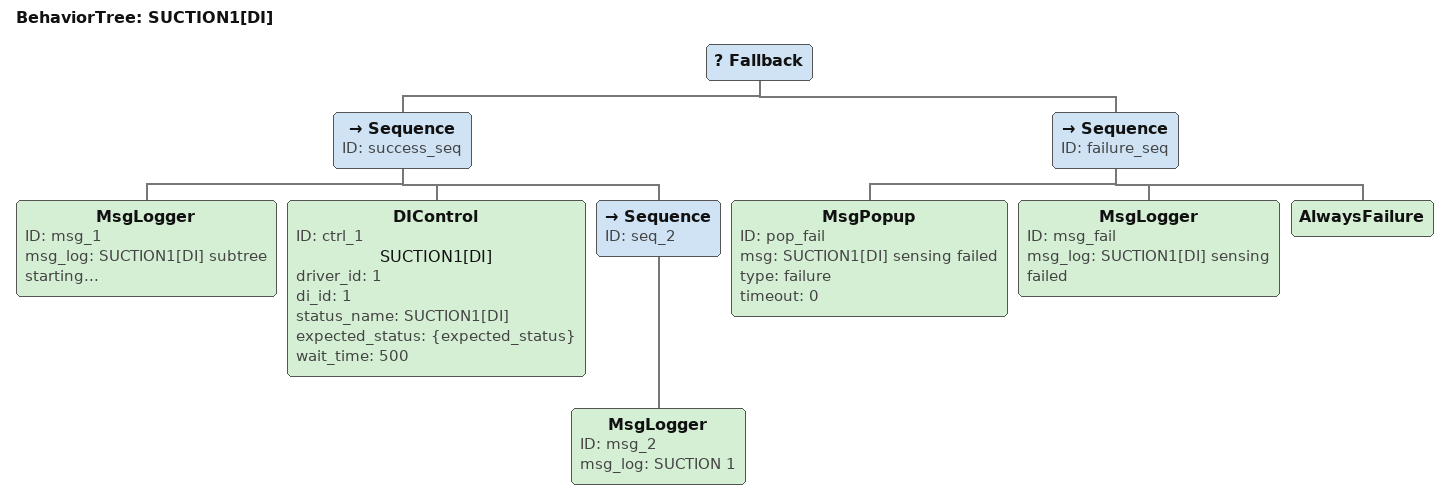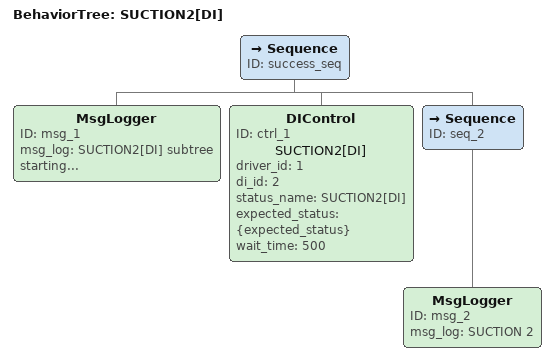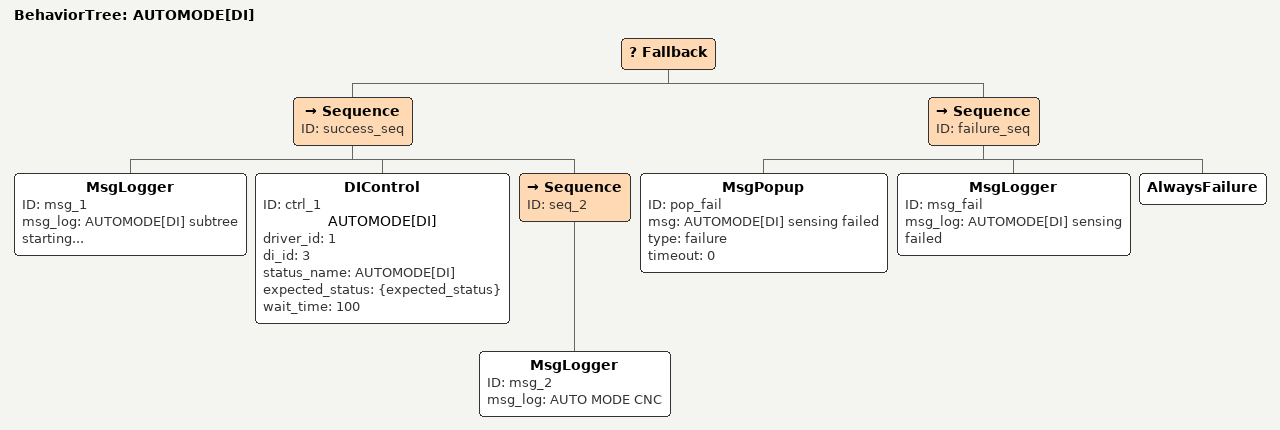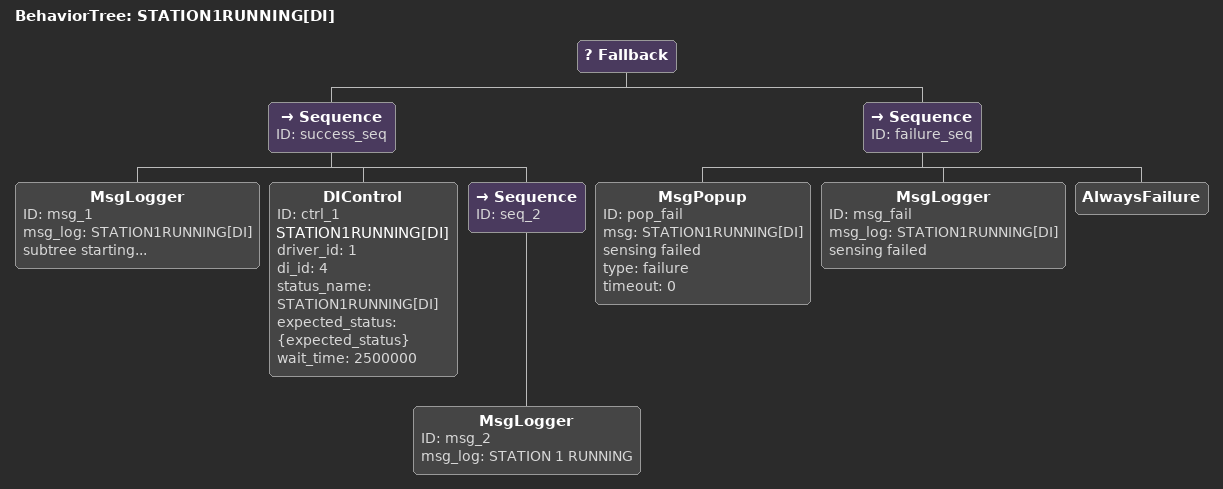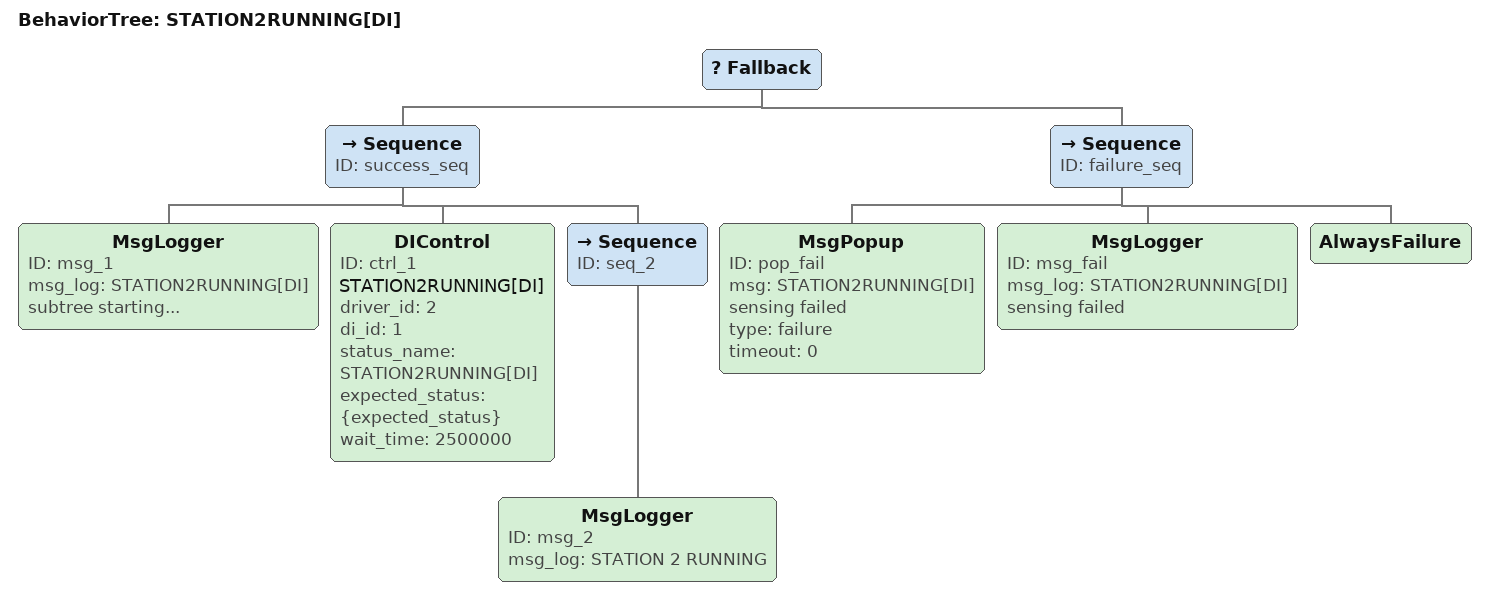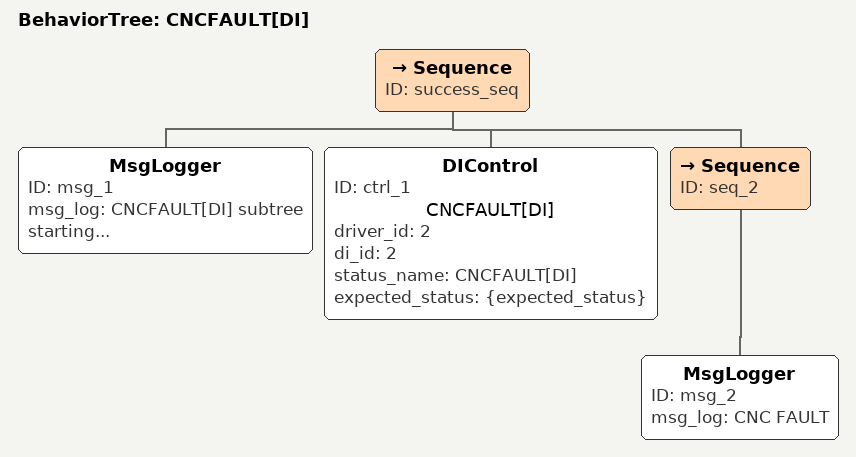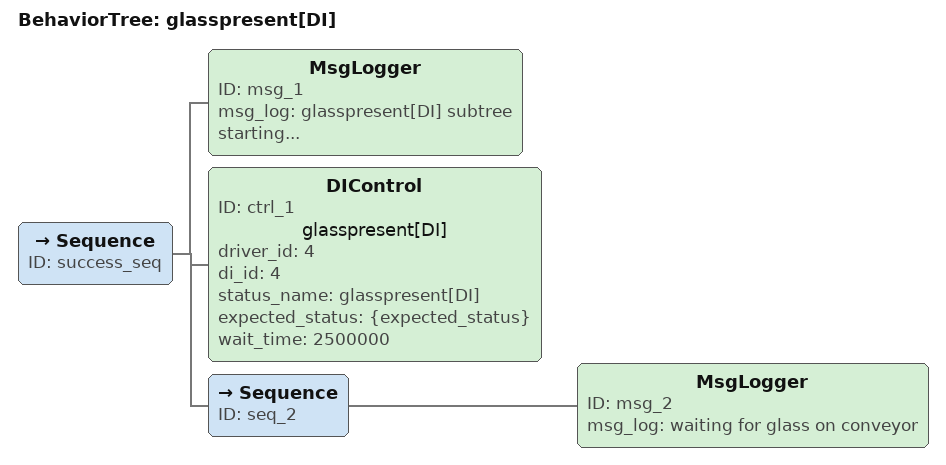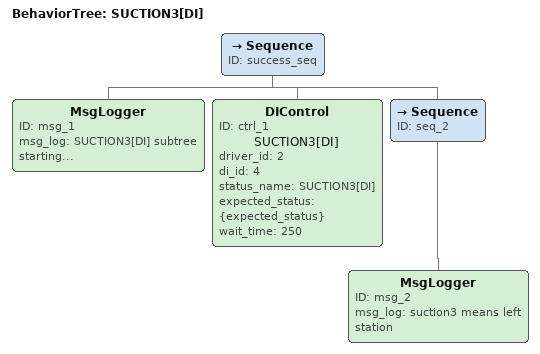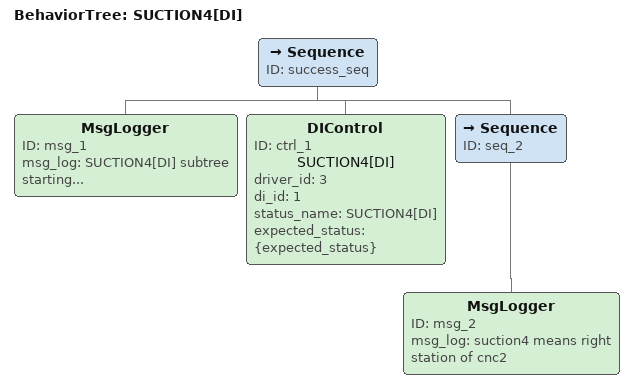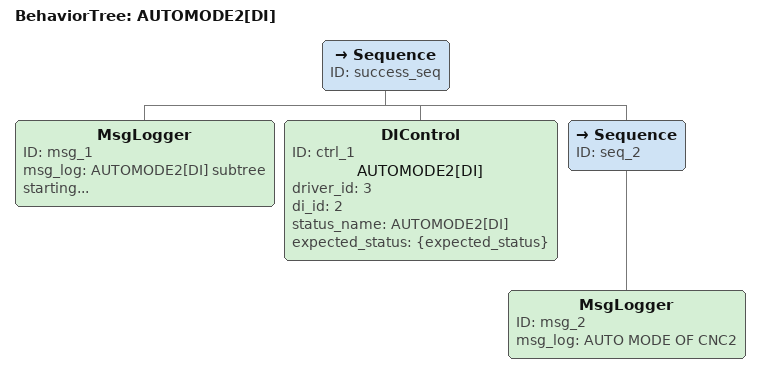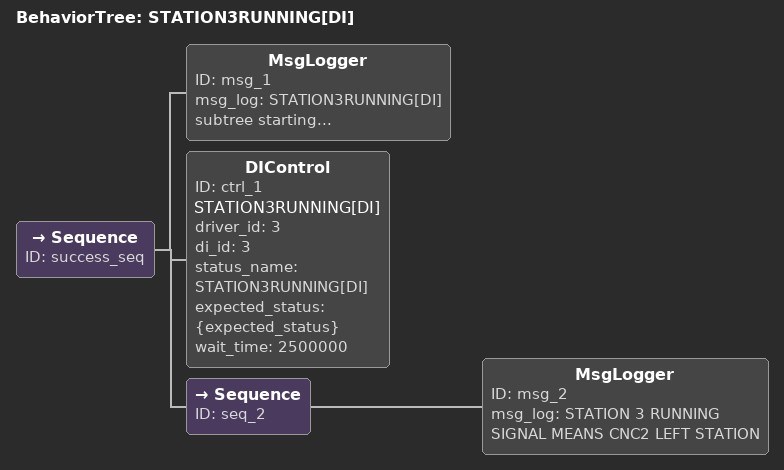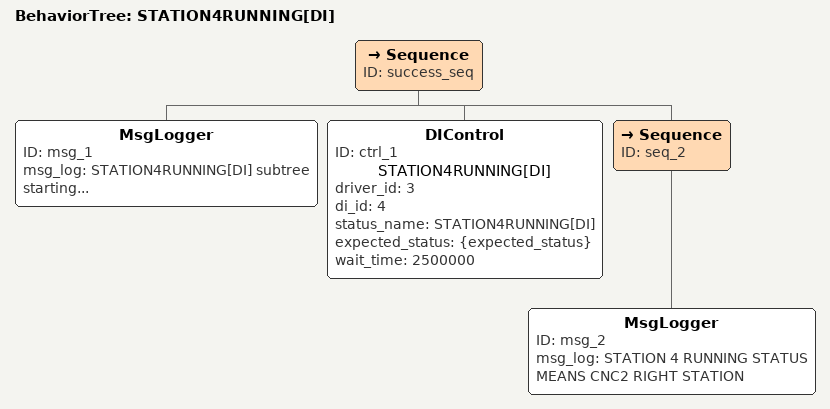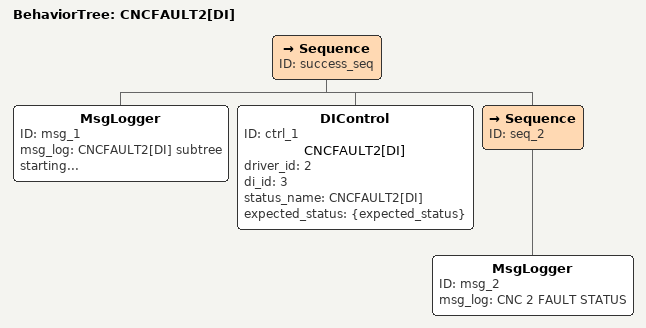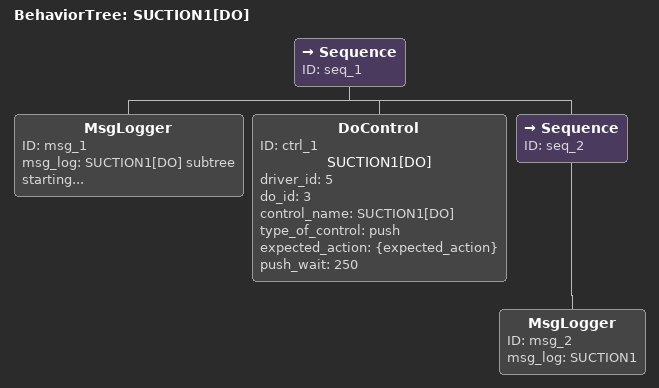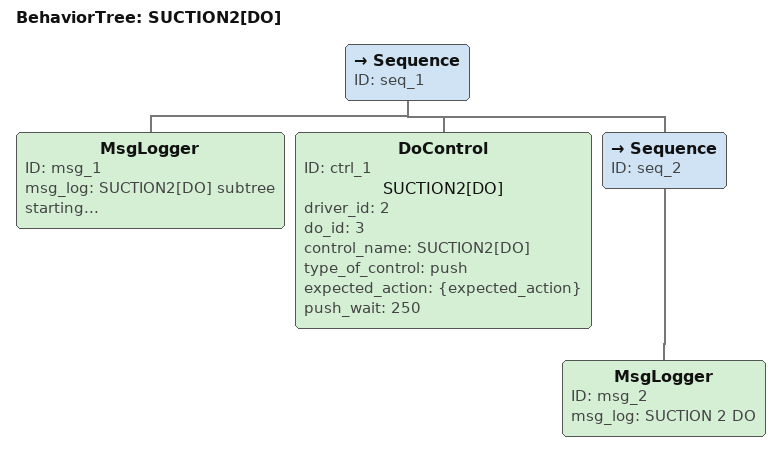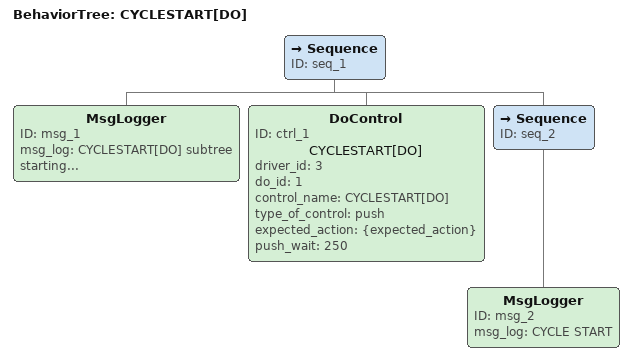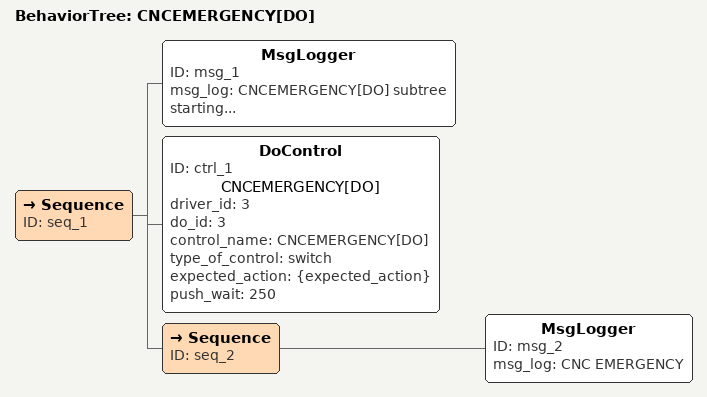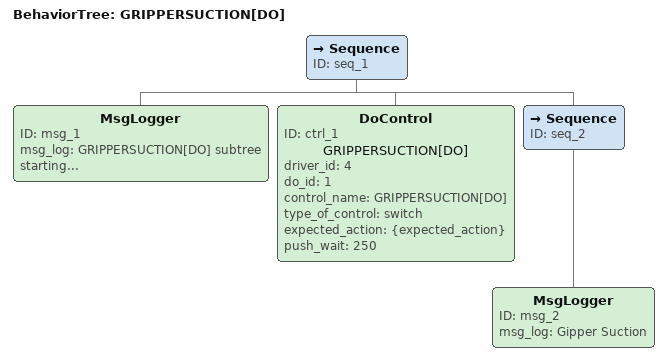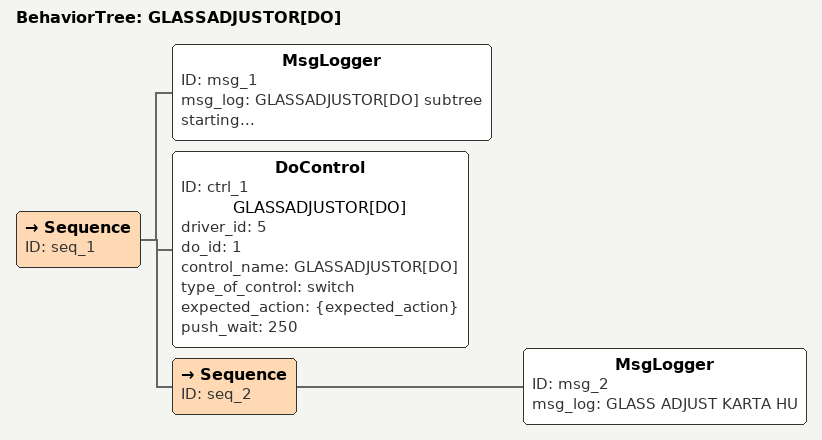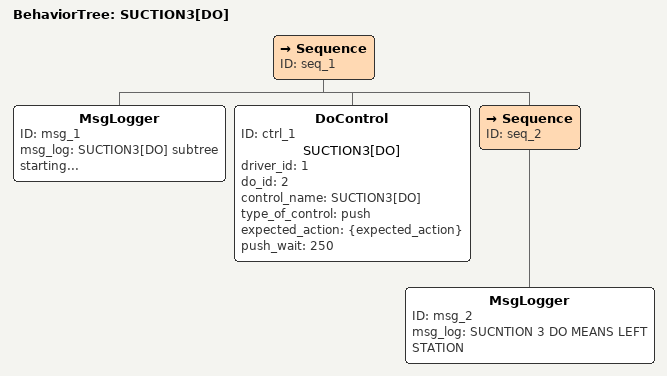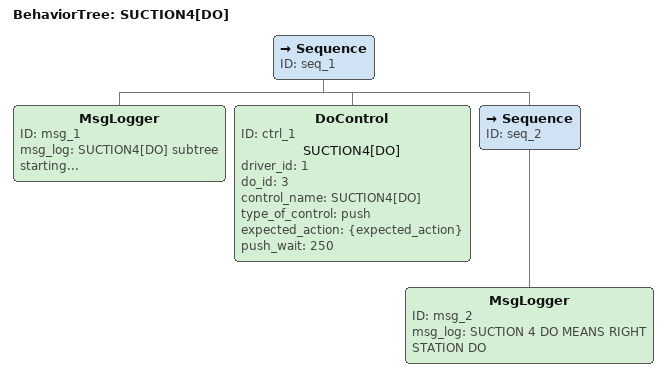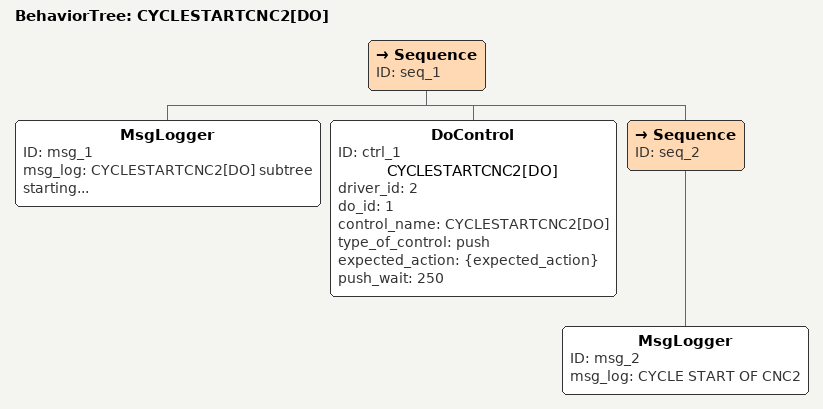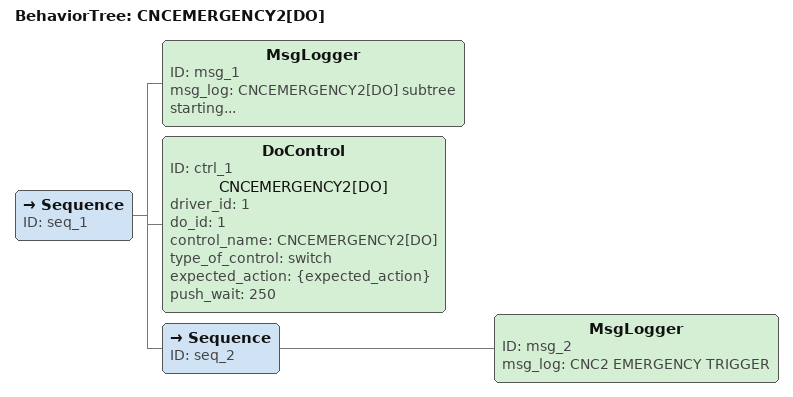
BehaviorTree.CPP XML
<?xml version="1.0" encoding="UTF-8" standalone="yes"?>
<root BTCPP_format="4">
  <BehaviorTree ID="SUCTION1[DI]">
    <Fallback>
      <Sequence ID="success_seq">
        <MsgLogger ID="msg_1" msg_log="SUCTION1[DI] subtree starting..."/>
        <DIControl ID="ctrl_1" name="SUCTION1[DI]" driver_id="1" di_id="1" status_name="SUCTION1[DI]" expected_status="{expected_status}" wait_time="500"/>
        <Sequence ID="seq_2">
          <MsgLogger ID="msg_2" msg_log="SUCTION 1"/>
        </Sequence>
      </Sequence>
      <Sequence ID="failure_seq">
        <MsgPopup ID="pop_fail" msg="SUCTION1[DI] sensing failed" type="failure" timeout="0"/>
        <MsgLogger ID="msg_fail" msg_log="SUCTION1[DI] sensing failed"/>
        <AlwaysFailure/>
      </Sequence>
    </Fallback>
  </BehaviorTree>
  <BehaviorTree ID="SUCTION2[DI]">
    <Sequence ID="success_seq">
      <MsgLogger ID="msg_1" msg_log="SUCTION2[DI] subtree starting..."/>
      <DIControl ID="ctrl_1" name="SUCTION2[DI]" driver_id="1" di_id="2" status_name="SUCTION2[DI]" expected_status="{expected_status}" wait_time="500"/>
      <Sequence ID="seq_2">
        <MsgLogger ID="msg_2" msg_log="SUCTION 2"/>
      </Sequence>
    </Sequence>
  </BehaviorTree>
  <BehaviorTree ID="AUTOMODE[DI]">
    <Fallback>
      <Sequence ID="success_seq">
        <MsgLogger ID="msg_1" msg_log="AUTOMODE[DI] subtree starting..."/>
        <DIControl ID="ctrl_1" name="AUTOMODE[DI]" driver_id="1" di_id="3" status_name="AUTOMODE[DI]" expected_status="{expected_status}" wait_time="100"/>
        <Sequence ID="seq_2">
          <MsgLogger ID="msg_2" msg_log="AUTO MODE CNC"/>
        </Sequence>
      </Sequence>
      <Sequence ID="failure_seq">
        <MsgPopup ID="pop_fail" msg="AUTOMODE[DI] sensing failed" type="failure" timeout="0"/>
        <MsgLogger ID="msg_fail" msg_log="AUTOMODE[DI] sensing failed"/>
        <AlwaysFailure/>
      </Sequence>
    </Fallback>
  </BehaviorTree>
  <BehaviorTree ID="STATION1RUNNING[DI]">
    <Fallback>
      <Sequence ID="success_seq">
        <MsgLogger ID="msg_1" msg_log="STATION1RUNNING[DI] subtree starting..."/>
        <DIControl ID="ctrl_1" name="STATION1RUNNING[DI]" driver_id="1" di_id="4" status_name="STATION1RUNNING[DI]" expected_status="{expected_status}" wait_time="2500000"/>
        <Sequence ID="seq_2">
          <MsgLogger ID="msg_2" msg_log="STATION 1 RUNNING"/>
        </Sequence>
      </Sequence>
      <Sequence ID="failure_seq">
        <MsgPopup ID="pop_fail" msg="STATION1RUNNING[DI] sensing failed" type="failure" timeout="0"/>
        <MsgLogger ID="msg_fail" msg_log="STATION1RUNNING[DI] sensing failed"/>
        <AlwaysFailure/>
      </Sequence>
    </Fallback>
  </BehaviorTree>
  <BehaviorTree ID="STATION2RUNNING[DI]">
    <Fallback>
      <Sequence ID="success_seq">
        <MsgLogger ID="msg_1" msg_log="STATION2RUNNING[DI] subtree starting..."/>
        <DIControl ID="ctrl_1" name="STATION2RUNNING[DI]" driver_id="2" di_id="1" status_name="STATION2RUNNING[DI]" expected_status="{expected_status}" wait_time="2500000"/>
        <Sequence ID="seq_2">
          <MsgLogger ID="msg_2" msg_log="STATION 2 RUNNING"/>
        </Sequence>
      </Sequence>
      <Sequence ID="failure_seq">
        <MsgPopup ID="pop_fail" msg="STATION2RUNNING[DI] sensing failed" type="failure" timeout="0"/>
        <MsgLogger ID="msg_fail" msg_log="STATION2RUNNING[DI] sensing failed"/>
        <AlwaysFailure/>
      </Sequence>
    </Fallback>
  </BehaviorTree>
  <BehaviorTree ID="CNCFAULT[DI]">
    <Sequence ID="success_seq">
      <MsgLogger ID="msg_1" msg_log="CNCFAULT[DI] subtree starting..."/>
      <DIControl ID="ctrl_1" name="CNCFAULT[DI]" driver_id="2" di_id="2" status_name="CNCFAULT[DI]" expected_status="{expected_status}"/>
      <Sequence ID="seq_2">
        <MsgLogger ID="msg_2" msg_log="CNC FAULT"/>
      </Sequence>
    </Sequence>
  </BehaviorTree>
  <BehaviorTree ID="glasspresent[DI]">
    <Sequence ID="success_seq">
      <MsgLogger ID="msg_1" msg_log="glasspresent[DI] subtree starting..."/>
      <DIControl ID="ctrl_1" name="glasspresent[DI]" driver_id="4" di_id="4" status_name="glasspresent[DI]" expected_status="{expected_status}" wait_time="2500000"/>
      <Sequence ID="seq_2">
        <MsgLogger ID="msg_2" msg_log="waiting for glass on conveyor"/>
      </Sequence>
    </Sequence>
  </BehaviorTree>
  <BehaviorTree ID="SUCTION3[DI]">
    <Sequence ID="success_seq">
      <MsgLogger ID="msg_1" msg_log="SUCTION3[DI] subtree starting..."/>
      <DIControl ID="ctrl_1" name="SUCTION3[DI]" driver_id="2" di_id="4" status_name="SUCTION3[DI]" expected_status="{expected_status}" wait_time="250"/>
      <Sequence ID="seq_2">
        <MsgLogger ID="msg_2" msg_log="suction3 means left station"/>
      </Sequence>
    </Sequence>
  </BehaviorTree>
  <BehaviorTree ID="SUCTION4[DI]">
    <Sequence ID="success_seq">
      <MsgLogger ID="msg_1" msg_log="SUCTION4[DI] subtree starting..."/>
      <DIControl ID="ctrl_1" name="SUCTION4[DI]" driver_id="3" di_id="1" status_name="SUCTION4[DI]" expected_status="{expected_status}"/>
      <Sequence ID="seq_2">
        <MsgLogger ID="msg_2" msg_log="suction4 means right station of cnc2"/>
      </Sequence>
    </Sequence>
  </BehaviorTree>
  <BehaviorTree ID="AUTOMODE2[DI]">
    <Sequence ID="success_seq">
      <MsgLogger ID="msg_1" msg_log="AUTOMODE2[DI] subtree starting..."/>
      <DIControl ID="ctrl_1" name="AUTOMODE2[DI]" driver_id="3" di_id="2" status_name="AUTOMODE2[DI]" expected_status="{expected_status}"/>
      <Sequence ID="seq_2">
        <MsgLogger ID="msg_2" msg_log="AUTO MODE OF CNC2"/>
      </Sequence>
    </Sequence>
  </BehaviorTree>
  <BehaviorTree ID="STATION3RUNNING[DI]">
    <Sequence ID="success_seq">
      <MsgLogger ID="msg_1" msg_log="STATION3RUNNING[DI] subtree starting..."/>
      <DIControl ID="ctrl_1" name="STATION3RUNNING[DI]" driver_id="3" di_id="3" status_name="STATION3RUNNING[DI]" expected_status="{expected_status}" wait_time="2500000"/>
      <Sequence ID="seq_2">
        <MsgLogger ID="msg_2" msg_log="STATION 3 RUNNING SIGNAL MEANS CNC2 LEFT STATION"/>
      </Sequence>
    </Sequence>
  </BehaviorTree>
  <BehaviorTree ID="STATION4RUNNING[DI]">
    <Sequence ID="success_seq">
      <MsgLogger ID="msg_1" msg_log="STATION4RUNNING[DI] subtree starting..."/>
      <DIControl ID="ctrl_1" name="STATION4RUNNING[DI]" driver_id="3" di_id="4" status_name="STATION4RUNNING[DI]" expected_status="{expected_status}" wait_time="2500000"/>
      <Sequence ID="seq_2">
        <MsgLogger ID="msg_2" msg_log="STATION 4 RUNNING STATUS MEANS CNC2 RIGHT STATION"/>
      </Sequence>
    </Sequence>
  </BehaviorTree>
  <BehaviorTree ID="CNCFAULT2[DI]">
    <Sequence ID="success_seq">
      <MsgLogger ID="msg_1" msg_log="CNCFAULT2[DI] subtree starting..."/>
      <DIControl ID="ctrl_1" name="CNCFAULT2[DI]" driver_id="2" di_id="3" status_name="CNCFAULT2[DI]" expected_status="{expected_status}"/>
      <Sequence ID="seq_2">
        <MsgLogger ID="msg_2" msg_log="CNC 2 FAULT STATUS"/>
      </Sequence>
    </Sequence>
  </BehaviorTree>
  <BehaviorTree ID="SUCTION1[DO]">
    <Sequence ID="seq_1">
      <MsgLogger ID="msg_1" msg_log="SUCTION1[DO] subtree starting..."/>
      <DoControl ID="ctrl_1" name="SUCTION1[DO]" driver_id="5" do_id="3" control_name="SUCTION1[DO]" type_of_control="push" expected_action="{expected_action}" push_wait="250"/>
      <Sequence ID="seq_2">
        <MsgLogger ID="msg_2" msg_log="SUCTION1"/>
      </Sequence>
    </Sequence>
  </BehaviorTree>
  <BehaviorTree ID="SUCTION2[DO]">
    <Sequence ID="seq_1">
      <MsgLogger ID="msg_1" msg_log="SUCTION2[DO] subtree starting..."/>
      <DoControl ID="ctrl_1" name="SUCTION2[DO]" driver_id="2" do_id="3" control_name="SUCTION2[DO]" type_of_control="push" expected_action="{expected_action}" push_wait="250"/>
      <Sequence ID="seq_2">
        <MsgLogger ID="msg_2" msg_log="SUCTION 2 DO"/>
      </Sequence>
    </Sequence>
  </BehaviorTree>
  <BehaviorTree ID="CYCLESTART[DO]">
    <Sequence ID="seq_1">
      <MsgLogger ID="msg_1" msg_log="CYCLESTART[DO] subtree starting..."/>
      <DoControl ID="ctrl_1" name="CYCLESTART[DO]" driver_id="3" do_id="1" control_name="CYCLESTART[DO]" type_of_control="push" expected_action="{expected_action}" push_wait="250"/>
      <Sequence ID="seq_2">
        <MsgLogger ID="msg_2" msg_log="CYCLE START"/>
      </Sequence>
    </Sequence>
  </BehaviorTree>
  <BehaviorTree ID="CNCEMERGENCY[DO]">
    <Sequence ID="seq_1">
      <MsgLogger ID="msg_1" msg_log="CNCEMERGENCY[DO] subtree starting..."/>
      <DoControl ID="ctrl_1" name="CNCEMERGENCY[DO]" driver_id="3" do_id="3" control_name="CNCEMERGENCY[DO]" type_of_control="switch" expected_action="{expected_action}" push_wait="250"/>
      <Sequence ID="seq_2">
        <MsgLogger ID="msg_2" msg_log="CNC EMERGENCY"/>
      </Sequence>
    </Sequence>
  </BehaviorTree>
  <BehaviorTree ID="GRIPPERSUCTION[DO]">
    <Sequence ID="seq_1">
      <MsgLogger ID="msg_1" msg_log="GRIPPERSUCTION[DO] subtree starting..."/>
      <DoControl ID="ctrl_1" name="GRIPPERSUCTION[DO]" driver_id="4" do_id="1" control_name="GRIPPERSUCTION[DO]" type_of_control="switch" expected_action="{expected_action}" push_wait="250"/>
      <Sequence ID="seq_2">
        <MsgLogger ID="msg_2" msg_log="Gipper Suction"/>
      </Sequence>
    </Sequence>
  </BehaviorTree>
  <BehaviorTree ID="GLASSADJUSTOR[DO]">
    <Sequence ID="seq_1">
      <MsgLogger ID="msg_1" msg_log="GLASSADJUSTOR[DO] subtree starting..."/>
      <DoControl ID="ctrl_1" name="GLASSADJUSTOR[DO]" driver_id="5" do_id="1" control_name="GLASSADJUSTOR[DO]" type_of_control="switch" expected_action="{expected_action}" push_wait="250"/>
      <Sequence ID="seq_2">
        <MsgLogger ID="msg_2" msg_log="GLASS ADJUST KARTA HU"/>
      </Sequence>
    </Sequence>
  </BehaviorTree>
  <BehaviorTree ID="SUCTION3[DO]">
    <Sequence ID="seq_1">
      <MsgLogger ID="msg_1" msg_log="SUCTION3[DO] subtree starting..."/>
      <DoControl ID="ctrl_1" name="SUCTION3[DO]" driver_id="1" do_id="2" control_name="SUCTION3[DO]" type_of_control="push" expected_action="{expected_action}" push_wait="250"/>
      <Sequence ID="seq_2">
        <MsgLogger ID="msg_2" msg_log="SUCNTION 3 DO MEANS LEFT STATION"/>
      </Sequence>
    </Sequence>
  </BehaviorTree>
  <BehaviorTree ID="SUCTION4[DO]">
    <Sequence ID="seq_1">
      <MsgLogger ID="msg_1" msg_log="SUCTION4[DO] subtree starting..."/>
      <DoControl ID="ctrl_1" name="SUCTION4[DO]" driver_id="1" do_id="3" control_name="SUCTION4[DO]" type_of_control="push" expected_action="{expected_action}" push_wait="250"/>
      <Sequence ID="seq_2">
        <MsgLogger ID="msg_2" msg_log="SUCTION 4 DO MEANS RIGHT STATION DO"/>
      </Sequence>
    </Sequence>
  </BehaviorTree>
  <BehaviorTree ID="CYCLESTARTCNC2[DO]">
    <Sequence ID="seq_1">
      <MsgLogger ID="msg_1" msg_log="CYCLESTARTCNC2[DO] subtree starting..."/>
      <DoControl ID="ctrl_1" name="CYCLESTARTCNC2[DO]" driver_id="2" do_id="1" control_name="CYCLESTARTCNC2[DO]" type_of_control="push" expected_action="{expected_action}" push_wait="250"/>
      <Sequence ID="seq_2">
        <MsgLogger ID="msg_2" msg_log="CYCLE START OF CNC2 "/>
      </Sequence>
    </Sequence>
  </BehaviorTree>
  <BehaviorTree ID="CNCEMERGENCY2[DO]">
    <Sequence ID="seq_1">
      <MsgLogger ID="msg_1" msg_log="CNCEMERGENCY2[DO] subtree starting..."/>
      <DoControl ID="ctrl_1" name="CNCEMERGENCY2[DO]" driver_id="1" do_id="1" control_name="CNCEMERGENCY2[DO]" type_of_control="switch" expected_action="{expected_action}" push_wait="250"/>
      <Sequence ID="seq_2">
        <MsgLogger ID="msg_2" msg_log="CNC2 EMERGENCY TRIGGER"/>
      </Sequence>
    </Sequence>
  </BehaviorTree>
</root>
